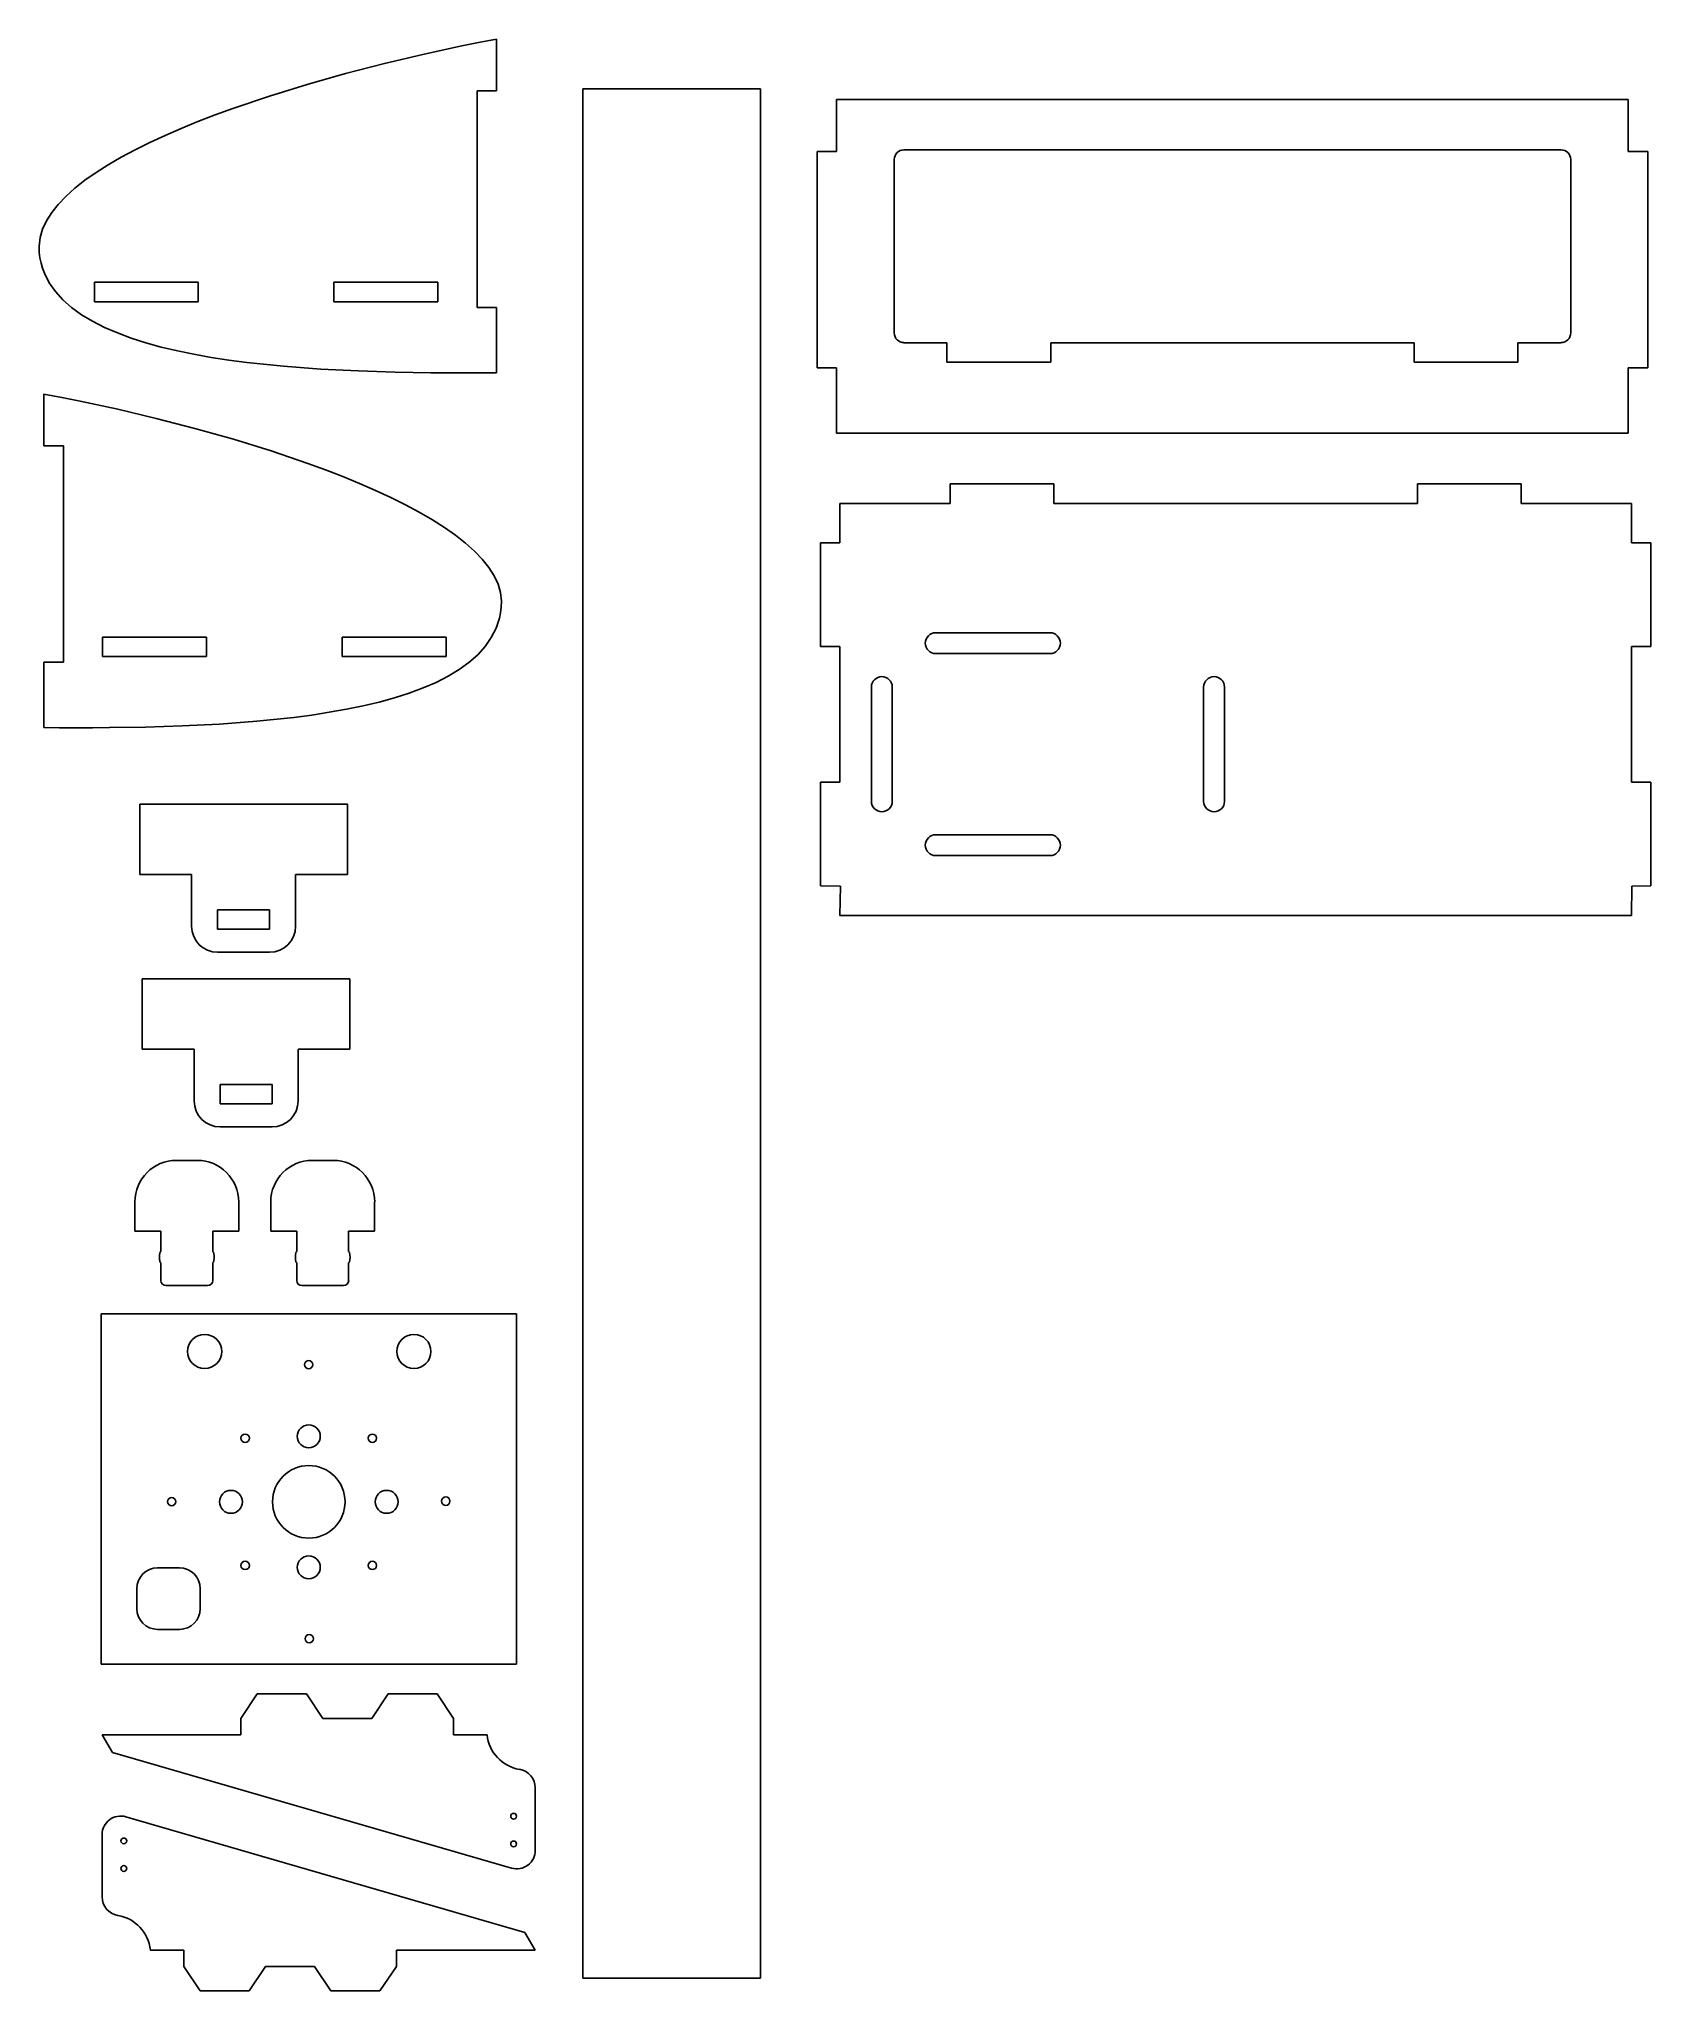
# Model space of a CAD drawing. Extents: x 8 to 205, y 48 to 287.
import ezdxf

# ---------------------------------------------------------------- set-up
doc = ezdxf.new("R2010")
doc.units = 0
doc.layers.add('Layer_1', color=7, linetype='CONTINUOUS')

msp = doc.modelspace()

# ---------------------------------------------------------------- linework, layer by layer
at = {"layer": 'Layer_1', "color": 7}
for p, q in [((63.643338, 286.779655), (61.452588, 286.356322)), ((63.643338, 280.429655), (63.643338, 286.779655)), ((54.605171, 284.906405), (49.916755, 283.795155)), ((59.208921, 285.911822), (54.605171, 284.906405)), ((61.452588, 286.356322), (59.208921, 285.911822)), ((45.186005, 282.567489), (40.476421, 281.233989)), ((49.916755, 283.795155), (45.186005, 282.567489)), ((35.851505, 279.805239), (31.374755, 278.281239)), ((40.476421, 281.233989), (35.851505, 279.805239)), ((61.262088, 253.950158), (61.262088, 280.429655)), ((61.262088, 280.429655), (63.643338, 280.429655)), ((74.216486, 280.688091), (74.216486, 49.537508)), ((95.933486, 280.688091), (74.216486, 280.688091)), ((95.933486, 49.537508), (95.933486, 280.688091)), ((29.205171, 277.487489), (27.099088, 276.672572)), ((31.374755, 278.281239), (29.205171, 277.487489)), ((202.071303, 279.366285), (105.244386, 279.366285)), ((105.244386, 279.366285), (105.244386, 273.016285)), ((202.071303, 273.016285), (202.071303, 279.366285)), ((23.098588, 274.979239), (21.214755, 274.111408)), ((25.067088, 275.836489), (23.098588, 274.979239)), ((27.099088, 276.672572), (25.067088, 275.836489)), ((17.722255, 272.312241), (16.134755, 271.391491)), ((19.426171, 273.222408), (17.722255, 272.312241)), ((21.214755, 274.111408), (19.426171, 273.222408)), ((105.244386, 273.016285), (102.863136, 273.016285)), ((102.863136, 273.016285), (102.863136, 246.547368)), ((193.848053, 273.217368), (113.47822, 273.217368)), ((204.463136, 273.016285), (202.071303, 273.016285)), ((204.463136, 246.547368), (204.463136, 273.016285)), ((14.663671, 270.449575), (13.298421, 269.497075)), ((16.134755, 271.391491), (14.663671, 270.449575)), ((112.282303, 272.032035), (112.282303, 250.823034)), ((195.04397, 250.823034), (195.04397, 272.032035)), ((10.980671, 267.549741), (10.028171, 266.554908)), ((12.070755, 268.523408), (10.980671, 267.549741)), ((13.298421, 269.497075), (12.070755, 268.523408)), ((9.223838, 265.549491), (8.578255, 264.544075)), ((10.028171, 266.554908), (9.223838, 265.549491)), ((8.102005, 263.517491), (7.805671, 262.490908)), ((8.578255, 264.544075), (8.102005, 263.517491)), ((7.805671, 262.490908), (7.678671, 261.443158)), ((7.678671, 261.443158), (7.710421, 260.681158)), ((7.710421, 260.681158), (7.795088, 260.014408)), ((7.795088, 260.014408), (7.932671, 259.368825)), ((7.932671, 259.368825), (8.112588, 258.733825)), ((8.112588, 258.733825), (8.334838, 258.130575)), ((8.334838, 258.130575), (8.927505, 256.966408)), ((8.927505, 256.966408), (9.678921, 255.886908)), ((9.678921, 255.886908), (10.589088, 254.870908)), ((14.462588, 257.040491), (14.462588, 254.648658)), ((27.162588, 257.040491), (14.462588, 257.040491)), ((27.162588, 254.648658), (27.162588, 257.040491)), ((56.457255, 257.040491), (43.757255, 257.040491)), ((43.757255, 257.040491), (43.757255, 254.648658)), ((56.457255, 254.648658), (56.457255, 257.040491)), ((10.589088, 254.870908), (11.658005, 253.928991)), ((11.658005, 253.928991), (12.864505, 253.050575)), ((14.462588, 254.648658), (27.162588, 254.648658)), ((43.757255, 254.648658), (56.457255, 254.648658)), ((63.643338, 253.950158), (61.262088, 253.950158)), ((63.643338, 245.959741), (63.643338, 253.950158)), ((12.864505, 253.050575), (14.208588, 252.246241)), ((14.208588, 252.246241), (15.679671, 251.505408)), ((15.679671, 251.505408), (17.267171, 250.817491)), ((17.267171, 250.817491), (18.960505, 250.193075)), ((18.960505, 250.193075), (20.759671, 249.621575)), ((20.759671, 249.621575), (22.632921, 249.102991)), ((22.632921, 249.102991), (24.601421, 248.626741)), ((24.601421, 248.626741), (26.633421, 248.213991)), ((113.47822, 249.627118), (118.738136, 249.627118)), ((118.738136, 249.627118), (118.738136, 247.245868)), ((131.438136, 247.245868), (131.438136, 249.627118)), ((131.438136, 249.627118), (175.888136, 249.627118)), ((175.888136, 249.627118), (175.888136, 247.245868)), ((188.588136, 247.245868), (188.588136, 249.627118)), ((188.588136, 249.627118), (193.848053, 249.627118)), ((26.633421, 248.213991), (28.739505, 247.832991)), ((28.739505, 247.832991), (30.887921, 247.504908)), ((30.887921, 247.504908), (33.089255, 247.208575)), ((33.089255, 247.208575), (37.587171, 246.742908)), ((37.587171, 246.742908), (42.148588, 246.404241)), ((42.148588, 246.404241), (46.731171, 246.171408)), ((46.731171, 246.171408), (51.239671, 246.033825)), ((51.239671, 246.033825), (55.600005, 245.959741)), ((102.863136, 246.547368), (105.244386, 246.547368)), ((105.244386, 246.547368), (105.244386, 238.556951)), ((118.738136, 247.245868), (131.438136, 247.245868)), ((175.888136, 247.245868), (188.588136, 247.245868)), ((202.071303, 238.556951), (202.071303, 246.547368)), ((202.071303, 246.547368), (204.463136, 246.547368)), ((55.600005, 245.959741), (57.716671, 245.949158)), ((57.716671, 245.949158), (59.759255, 245.949158)), ((59.759255, 245.949158), (61.738338, 245.949158)), ((61.738338, 245.949158), (63.643338, 245.959741)), ((8.271338, 236.997676), (8.271338, 243.347676)), ((8.271338, 243.347676), (10.472671, 242.934926)), ((10.472671, 242.934926), (12.716338, 242.479843)), ((12.716338, 242.479843), (17.309505, 241.485009)), ((17.309505, 241.485009), (22.008505, 240.373759)), ((22.008505, 240.373759), (26.739255, 239.146093)), ((26.739255, 239.146093), (31.448838, 237.812593)), ((10.663171, 236.997676), (8.271338, 236.997676)), ((10.663171, 210.528759), (10.663171, 236.997676)), ((31.448838, 237.812593), (36.073755, 236.383843)), ((105.244386, 238.556951), (202.071303, 238.556951)), ((36.073755, 236.383843), (40.550505, 234.859843)), ((40.550505, 234.859843), (42.720088, 234.066093)), ((42.720088, 234.066093), (44.826171, 233.251176)), ((44.826171, 233.251176), (46.858171, 232.415093)), ((46.858171, 232.415093), (48.826671, 231.557843)), ((131.82972, 232.344534), (119.12972, 232.344534)), ((119.12972, 232.344534), (119.12972, 229.963284)), ((131.82972, 229.963284), (131.82972, 232.344534)), ((188.97972, 232.344534), (176.27972, 232.344534)), ((176.27972, 232.344534), (176.27972, 229.963284)), ((188.97972, 229.963284), (188.97972, 232.344534)), ((48.826671, 231.557843), (50.710505, 230.679426)), ((50.710505, 230.679426), (52.499088, 229.790426)), ((52.499088, 229.790426), (54.192421, 228.880259)), ((119.12972, 229.963284), (105.646553, 229.963284)), ((105.646553, 229.963284), (105.646553, 225.158451)), ((176.27972, 229.963284), (131.82972, 229.963284)), ((202.47347, 229.963284), (188.97972, 229.963284)), ((202.47347, 225.158451), (202.47347, 229.963284)), ((54.192421, 228.880259), (55.790505, 227.959509)), ((55.790505, 227.959509), (57.261588, 227.017593)), ((57.261588, 227.017593), (58.626838, 226.065093)), ((58.626838, 226.065093), (59.854505, 225.102009)), ((59.854505, 225.102009), (60.944588, 224.117759)), ((105.646553, 225.158451), (103.25472, 225.158451)), ((103.25472, 225.158451), (103.25472, 212.458451)), ((204.85472, 225.158451), (202.47347, 225.158451)), ((204.85472, 212.458451), (204.85472, 225.158451)), ((60.944588, 224.117759), (61.897088, 223.133509)), ((61.897088, 223.133509), (62.701421, 222.128093)), ((62.701421, 222.128093), (63.336421, 221.112093)), ((63.336421, 221.112093), (63.823255, 220.096093)), ((63.823255, 220.096093), (64.119588, 219.058926)), ((64.119588, 219.058926), (64.246588, 218.021759)), ((64.246588, 218.021759), (64.204255, 217.259759)), ((63.812671, 215.312426), (63.579838, 214.698593)), ((63.992588, 215.936843), (63.812671, 215.312426)), ((64.119588, 216.593009), (63.992588, 215.936843)), ((64.204255, 217.259759), (64.119588, 216.593009)), ((15.457421, 211.227259), (15.457421, 213.608509)), ((15.457421, 213.608509), (28.157421, 213.608509)), ((28.157421, 213.608509), (28.157421, 211.227259)), ((44.762671, 211.227259), (44.762671, 213.608509)), ((44.762671, 213.608509), (57.462671, 213.608509)), ((57.462671, 213.608509), (57.462671, 211.227259)), ((62.997755, 213.545009), (62.246338, 212.454926)), ((63.579838, 214.698593), (62.997755, 213.545009)), ((131.332303, 214.130618), (117.362303, 214.130618)), ((8.271338, 202.538343), (8.271338, 210.528759)), ((8.271338, 210.528759), (10.663171, 210.528759)), ((28.157421, 211.227259), (15.457421, 211.227259)), ((57.462671, 211.227259), (44.762671, 211.227259)), ((60.267255, 210.497009), (59.050171, 209.629176)), ((61.336171, 211.438926), (60.267255, 210.497009)), ((62.246338, 212.454926), (61.336171, 211.438926)), ((103.25472, 212.458451), (105.646553, 212.458451)), ((105.646553, 212.458451), (105.646553, 195.863784)), ((117.362303, 211.590618), (131.332303, 211.590618)), ((202.47347, 195.863784), (202.47347, 212.458451)), ((202.47347, 212.458451), (204.85472, 212.458451)), ((56.245588, 208.073426), (54.658088, 207.385509)), ((57.706088, 208.814259), (56.245588, 208.073426)), ((59.050171, 209.629176), (57.706088, 208.814259)), ((49.281755, 205.671009), (47.323838, 205.205343)), ((51.165588, 206.189593), (49.281755, 205.671009)), ((52.964755, 206.761093), (51.165588, 206.189593)), ((54.658088, 207.385509), (52.964755, 206.761093)), ((109.498886, 207.494868), (109.498886, 193.514284)), ((112.038886, 193.514284), (112.038886, 207.494868)), ((150.138886, 207.494868), (150.138886, 193.514284)), ((152.678886, 193.514284), (152.678886, 207.494868)), ((34.338088, 203.310926), (29.766088, 202.972259)), ((38.836005, 203.787176), (34.338088, 203.310926)), ((41.037338, 204.072926), (38.836005, 203.787176)), ((43.185755, 204.411593), (41.037338, 204.072926)), ((45.291838, 204.782009), (43.185755, 204.411593)), ((47.323838, 205.205343), (45.291838, 204.782009)), ((10.176338, 202.527759), (8.271338, 202.538343)), ((12.155421, 202.517176), (10.176338, 202.527759)), ((14.208588, 202.527759), (12.155421, 202.517176)), ((16.314671, 202.538343), (14.208588, 202.527759)), ((20.685588, 202.601843), (16.314671, 202.538343)), ((25.194088, 202.739426), (20.685588, 202.601843)), ((29.766088, 202.972259), (25.194088, 202.739426)), ((105.646553, 195.863784), (103.25472, 195.863784)), ((103.25472, 195.863784), (103.25472, 183.163784)), ((204.85472, 195.863784), (202.47347, 195.863784)), ((204.85472, 183.163784), (204.85472, 195.863784)), ((19.996949, 184.551652), (19.996949, 193.187652)), ((19.996949, 193.187652), (45.396949, 193.187652)), ((45.396949, 193.187652), (45.396949, 184.551652)), ((131.332303, 189.418534), (117.362303, 189.418534)), ((117.362303, 186.878534), (131.332303, 186.878534)), ((26.346949, 184.551652), (19.996949, 184.551652)), ((26.346949, 178.222818), (26.346949, 184.551652)), ((45.396949, 184.551652), (39.046949, 184.551652)), ((39.046949, 184.551652), (39.046949, 178.222818)), ((103.25472, 183.163784), (105.69947, 183.153201)), ((105.69947, 183.153201), (105.646553, 179.544284)), ((202.47347, 179.544284), (202.526386, 183.153201)), ((202.526386, 183.153201), (204.85472, 183.163784)), ((35.871949, 180.233652), (29.521949, 180.233652)), ((29.521949, 180.233652), (29.521949, 177.873568)), ((35.871949, 177.873568), (35.871949, 180.233652)), ((105.646553, 179.544284), (202.47347, 179.544284)), ((29.521949, 177.873568), (35.871949, 177.873568)), ((35.871949, 175.047818), (29.521949, 175.047818)), ((20.305378, 163.183396), (20.305378, 171.819396)), ((20.305378, 171.819396), (45.705378, 171.819396)), ((45.705378, 171.819396), (45.705378, 163.183396)), ((26.655378, 163.183396), (20.305378, 163.183396)), ((26.655378, 156.854563), (26.655378, 163.183396)), ((45.705378, 163.183396), (39.355378, 163.183396)), ((39.355378, 163.183396), (39.355378, 156.854563)), ((36.180378, 158.865396), (29.830378, 158.865396)), ((29.830378, 158.865396), (29.830378, 156.505313)), ((36.180378, 156.505313), (36.180378, 158.865396)), ((29.830378, 156.505313), (36.180378, 156.505313)), ((36.180378, 153.679563), (29.830378, 153.679563)), ((24.478234, 149.585326), (27.018234, 149.585326)), ((41.103141, 149.585326), (43.643141, 149.585326)), ((19.398234, 140.949326), (19.398234, 144.505326)), ((32.098234, 144.505326), (32.098234, 140.949326)), ((36.023141, 140.949326), (36.023141, 144.505326)), ((48.723141, 144.505326), (48.723141, 140.949326)), ((22.573234, 140.949326), (19.398234, 140.949326)), ((22.573234, 138.451659), (22.573234, 140.949326)), ((32.098234, 140.949326), (28.923234, 140.949326)), ((28.923234, 140.949326), (28.923234, 138.451659)), ((39.198141, 140.949326), (36.023141, 140.949326)), ((39.198141, 138.451659), (39.198141, 140.949326)), ((48.723141, 140.949326), (45.548141, 140.949326)), ((45.548141, 140.949326), (45.548141, 138.451659)), ((22.403901, 137.827242), (22.414484, 137.880159)), ((22.403901, 137.700242), (22.403901, 137.827242)), ((22.414484, 137.636742), (22.403901, 137.700242)), ((22.414484, 137.996576), (22.425067, 138.049492)), ((22.414484, 137.943659), (22.414484, 137.996576)), ((22.414484, 137.880159), (22.414484, 137.943659)), ((22.414484, 137.583826), (22.414484, 137.636742)), ((22.414484, 137.520326), (22.414484, 137.583826)), ((22.425067, 137.467409), (22.414484, 137.520326)), ((22.425067, 138.102409), (22.435651, 138.155326)), ((22.425067, 138.049492), (22.425067, 138.102409)), ((22.425067, 137.414492), (22.425067, 137.467409)), ((22.435651, 137.361576), (22.425067, 137.414492)), ((22.435651, 138.155326), (22.446234, 138.197659)), ((22.446234, 137.319242), (22.435651, 137.361576)), ((22.446234, 138.197659), (22.456817, 138.239992)), ((22.456817, 137.276909), (22.446234, 137.319242)), ((22.456817, 138.239992), (22.467401, 138.282326)), ((22.467401, 137.234576), (22.456817, 137.276909)), ((22.467401, 138.282326), (22.477984, 138.324659)), ((22.477984, 137.192242), (22.467401, 137.234576)), ((22.477984, 138.324659), (22.488567, 138.356409)), ((22.488567, 137.160492), (22.477984, 137.192242)), ((22.488567, 138.356409), (22.499151, 138.377576)), ((22.499151, 137.139326), (22.488567, 137.160492)), ((22.499151, 138.377576), (22.509734, 138.398742)), ((22.509734, 137.107576), (22.499151, 137.139326)), ((22.509734, 138.398742), (22.530901, 138.419909)), ((22.520317, 137.086409), (22.509734, 137.107576)), ((22.541484, 137.075826), (22.520317, 137.086409)), ((22.530901, 138.419909), (22.541484, 138.430492)), ((22.541484, 138.430492), (22.552067, 138.441076)), ((22.552067, 137.065242), (22.541484, 137.075826)), ((22.552067, 138.441076), (22.573234, 138.451659)), ((22.562651, 137.054659), (22.552067, 137.065242)), ((22.573234, 137.054659), (22.562651, 137.054659)), ((22.573234, 134.906242), (22.573234, 137.054659)), ((28.923234, 138.451659), (28.933817, 138.451659)), ((28.944401, 137.065242), (28.923234, 137.054659)), ((28.923234, 137.054659), (28.923234, 134.906242)), ((28.933817, 138.451659), (28.944401, 138.441076)), ((28.944401, 138.441076), (28.954984, 138.430492)), ((28.954984, 137.075826), (28.944401, 137.065242)), ((28.954984, 138.430492), (28.976151, 138.419909)), ((28.965567, 137.086409), (28.954984, 137.075826)), ((28.976151, 137.107576), (28.965567, 137.086409)), ((28.976151, 138.419909), (28.986734, 138.398742)), ((28.997317, 137.128742), (28.976151, 137.107576)), ((28.986734, 138.398742), (28.997317, 138.366992)), ((28.997317, 138.366992), (29.007901, 138.345826)), ((29.007901, 137.149909), (28.997317, 137.128742)), ((29.007901, 138.345826), (29.018484, 138.314076)), ((29.018484, 137.181659), (29.007901, 137.149909)), ((29.018484, 138.314076), (29.029067, 138.271742)), ((29.029067, 137.223992), (29.018484, 137.181659)), ((29.029067, 138.271742), (29.039651, 138.229409)), ((29.039651, 137.266326), (29.029067, 137.223992)), ((29.039651, 138.229409), (29.050234, 138.187076)), ((29.050234, 137.308659), (29.039651, 137.266326)), ((29.050234, 138.187076), (29.060817, 138.144742)), ((29.060817, 137.350992), (29.050234, 137.308659)), ((29.060817, 138.144742), (29.071401, 138.091826)), ((29.071401, 137.456826), (29.060817, 137.403909)), ((29.060817, 137.403909), (29.060817, 137.350992)), ((29.071401, 138.091826), (29.071401, 138.038909)), ((29.071401, 138.038909), (29.081984, 137.985992)), ((29.081984, 137.509742), (29.071401, 137.456826)), ((29.081984, 137.985992), (29.081984, 137.922492)), ((29.081984, 137.922492), (29.081984, 137.869576)), ((29.081984, 137.869576), (29.092567, 137.806076)), ((29.092567, 137.806076), (29.081984, 137.679076)), ((29.081984, 137.679076), (29.081984, 137.626159)), ((29.081984, 137.626159), (29.081984, 137.562659)), ((29.081984, 137.562659), (29.081984, 137.509742)), ((39.039391, 137.943659), (39.049974, 137.996576)), ((39.039391, 137.880159), (39.039391, 137.943659)), ((39.039391, 137.827242), (39.039391, 137.880159)), ((39.039391, 137.700242), (39.039391, 137.827242)), ((39.039391, 137.636742), (39.039391, 137.700242)), ((39.039391, 137.583826), (39.039391, 137.636742)), ((39.039391, 137.520326), (39.039391, 137.583826)), ((39.049974, 137.467409), (39.039391, 137.520326)), ((39.049974, 138.049492), (39.060557, 138.102409)), ((39.049974, 137.996576), (39.049974, 138.049492)), ((39.060557, 137.414492), (39.049974, 137.467409)), ((39.060557, 138.155326), (39.071141, 138.197659)), ((39.060557, 138.102409), (39.060557, 138.155326)), ((39.060557, 137.361576), (39.060557, 137.414492)), ((39.071141, 137.319242), (39.060557, 137.361576)), ((39.071141, 138.197659), (39.081724, 138.239992)), ((39.081724, 137.276909), (39.071141, 137.319242)), ((39.081724, 138.239992), (39.092307, 138.282326)), ((39.092307, 137.234576), (39.081724, 137.276909)), ((39.092307, 138.282326), (39.102891, 138.324659)), ((39.102891, 137.192242), (39.092307, 137.234576)), ((39.102891, 138.324659), (39.113474, 138.356409)), ((39.113474, 137.160492), (39.102891, 137.192242)), ((39.113474, 138.356409), (39.124057, 138.377576)), ((39.124057, 137.139326), (39.113474, 137.160492)), ((39.124057, 138.377576), (39.145224, 138.398742)), ((39.134641, 137.107576), (39.124057, 137.139326)), ((39.155807, 137.086409), (39.134641, 137.107576)), ((39.145224, 138.398742), (39.155807, 138.419909)), ((39.155807, 138.419909), (39.166391, 138.430492)), ((39.166391, 137.075826), (39.155807, 137.086409)), ((39.166391, 138.430492), (39.187557, 138.441076)), ((39.176974, 137.065242), (39.166391, 137.075826)), ((39.198141, 137.054659), (39.176974, 137.065242)), ((39.187557, 138.441076), (39.198141, 138.451659)), ((39.198141, 134.906242), (39.198141, 137.054659)), ((45.548141, 138.451659), (45.558724, 138.451659)), ((45.569307, 137.065242), (45.548141, 137.054659)), ((45.548141, 137.054659), (45.548141, 134.906242)), ((45.558724, 138.451659), (45.569307, 138.441076)), ((45.569307, 138.441076), (45.590474, 138.430492)), ((45.579891, 137.075826), (45.569307, 137.065242)), ((45.590474, 137.086409), (45.579891, 137.075826)), ((45.590474, 138.430492), (45.601057, 138.419909)), ((45.611641, 137.107576), (45.590474, 137.086409)), ((45.601057, 138.419909), (45.611641, 138.398742)), ((45.611641, 138.398742), (45.622224, 138.366992)), ((45.622224, 137.128742), (45.611641, 137.107576)), ((45.622224, 138.366992), (45.632807, 138.345826)), ((45.632807, 137.149909), (45.622224, 137.128742)), ((45.632807, 138.345826), (45.653974, 138.314076)), ((45.643391, 137.181659), (45.632807, 137.149909)), ((45.653974, 137.223992), (45.643391, 137.181659)), ((45.653974, 138.314076), (45.664557, 138.271742)), ((45.664557, 137.266326), (45.653974, 137.223992)), ((45.664557, 138.271742), (45.664557, 138.229409)), ((45.664557, 138.229409), (45.675141, 138.187076)), ((45.675141, 137.308659), (45.664557, 137.266326)), ((45.675141, 138.187076), (45.685724, 138.144742)), ((45.685724, 137.350992), (45.675141, 137.308659)), ((45.685724, 138.144742), (45.696307, 138.091826)), ((45.696307, 137.403909), (45.685724, 137.350992)), ((45.696307, 138.091826), (45.696307, 138.038909)), ((45.696307, 138.038909), (45.706891, 137.985992)), ((45.706891, 137.509742), (45.696307, 137.456826)), ((45.696307, 137.456826), (45.696307, 137.403909)), ((45.706891, 137.985992), (45.706891, 137.922492)), ((45.706891, 137.922492), (45.717474, 137.869576)), ((45.717474, 137.626159), (45.706891, 137.562659)), ((45.706891, 137.562659), (45.706891, 137.509742)), ((45.717474, 137.869576), (45.717474, 137.806076)), ((45.717474, 137.806076), (45.717474, 137.679076)), ((45.717474, 137.679076), (45.717474, 137.626159)), ((28.288234, 134.271242), (23.208234, 134.271242)), ((44.913141, 134.271242), (39.833141, 134.271242)), ((66.068109, 130.833866), (15.268109, 130.833866)), ((15.268109, 130.833866), (15.268109, 87.971366)), ((66.068109, 87.971366), (66.068109, 130.833866)), ((24.846026, 99.729449), (22.179026, 99.729449)), ((19.639026, 97.189449), (19.639026, 94.755283)), ((27.386026, 94.755283), (27.386026, 97.189449)), ((22.179026, 92.215283), (24.846026, 92.215283)), ((15.268109, 87.971366), (66.068109, 87.971366)), ((32.378441, 81.31829), (34.378691, 84.313374)), ((34.378691, 84.313374), (40.379441, 84.313374)), ((42.379691, 81.31829), (40.379441, 84.313374)), ((50.380691, 84.313374), (48.380441, 81.31829)), ((56.381441, 84.313374), (50.380691, 84.313374)), ((58.381691, 81.31829), (56.381441, 84.313374)), ((32.378441, 79.31804), (32.378441, 81.31829)), ((48.380441, 81.31829), (42.379691, 81.31829)), ((58.381691, 81.31829), (58.381691, 79.31804)), ((15.381607, 79.31804), (32.378441, 79.31804)), ((16.651607, 77.148457), (15.381607, 79.31804)), ((58.381691, 79.31804), (62.477441, 79.31804)), ((65.472524, 63.009124), (16.651607, 77.148457)), ((68.382941, 72.80929), (68.382941, 65.18929)), ((18.292024, 69.295624), (67.112941, 55.145707)), ((15.381607, 59.495457), (15.381607, 67.104874)), ((67.112941, 55.145707), (68.382941, 52.976124)), ((25.382857, 52.976124), (21.287107, 52.976124)), ((25.382857, 50.986457), (25.382857, 52.976124)), ((68.382941, 52.976124), (51.386108, 52.976124)), ((51.386108, 52.976124), (51.386108, 50.975874)), ((25.382857, 50.986457), (27.383107, 47.98079)), ((33.383858, 47.98079), (35.384108, 50.975874)), ((35.384108, 50.975874), (41.384858, 50.975874)), ((41.384858, 50.975874), (43.385108, 47.98079)), ((51.386108, 50.975874), (49.385858, 47.98079)), ((27.383107, 47.98079), (33.383858, 47.98079)), ((49.385858, 47.98079), (43.385108, 47.98079)), ((74.216486, 49.537508), (95.933486, 49.537508))]:
    msp.add_line(p, q, dxfattribs=at)
at = {"layer": 'Layer_1', "color": 2}
for p, q in [((39.057532, 184.551652), (39.046949, 184.541068)), ((39.365961, 163.183396), (39.355378, 163.172813))]:
    msp.add_line(p, q, dxfattribs=at)
at = {"layer": 'Layer_1', "color": 7}
for points in [[(113.483497, 273.227951), (112.825948, 273.227951), (112.292886, 272.694901), (112.292886, 272.037326)], [(195.04397, 272.037326), (195.04397, 272.694901), (194.510908, 273.227951), (193.853331, 273.227951)], [(112.292886, 250.828326), (112.292886, 250.170751), (112.825948, 249.637701), (113.483497, 249.637701)], [(193.853331, 249.637701), (194.510908, 249.637701), (195.04397, 250.170751), (195.04397, 250.828326)], [(117.367581, 214.141201), (116.663267, 214.141201), (116.092303, 213.57024), (116.092303, 212.865909)], [(116.092303, 212.865909), (116.092303, 212.161579), (116.663267, 211.590618), (117.367581, 211.590618)], [(132.612886, 212.865909), (132.612886, 213.57024), (132.041923, 214.141201), (131.337581, 214.141201)], [(131.337581, 211.590618), (132.041923, 211.590618), (132.612886, 212.161579), (132.612886, 212.865909)], [(110.774164, 208.775451), (110.06985, 208.775451), (109.498886, 208.20449), (109.498886, 207.500159)], [(112.04947, 207.500159), (112.04947, 208.20449), (111.478506, 208.775451), (110.774164, 208.775451)], [(151.414164, 208.775451), (150.70985, 208.775451), (150.138886, 208.20449), (150.138886, 207.500159)], [(152.68947, 207.500159), (152.68947, 208.20449), (152.118506, 208.775451), (151.414164, 208.775451)], [(109.498886, 193.519576), (109.498886, 192.815245), (110.06985, 192.244284), (110.774164, 192.244284)], [(110.774164, 192.244284), (111.478506, 192.244284), (112.04947, 192.815245), (112.04947, 193.519576)], [(150.138886, 193.519576), (150.138886, 192.815245), (150.70985, 192.244284), (151.414164, 192.244284)], [(151.414164, 192.244284), (152.118506, 192.244284), (152.68947, 192.815245), (152.68947, 193.519576)], [(117.367581, 189.429118), (116.663267, 189.429118), (116.092303, 188.858157), (116.092303, 188.153826)], [(132.612886, 188.153826), (132.612886, 188.858157), (132.041923, 189.429118), (131.337581, 189.429118)], [(116.092303, 188.153826), (116.092303, 187.449495), (116.663267, 186.878534), (117.367581, 186.878534)], [(131.337581, 186.878534), (132.041923, 186.878534), (132.612886, 187.449495), (132.612886, 188.153826)], [(26.346949, 178.22811), (26.346949, 176.471689), (27.770819, 175.047818), (29.52724, 175.047818)], [(35.87724, 175.047818), (37.633662, 175.047818), (39.057532, 176.471689), (39.057532, 178.22811)], [(26.655378, 156.859855), (26.655378, 155.103433), (28.079237, 153.679563), (29.83567, 153.679563)], [(36.18567, 153.679563), (37.942091, 153.679563), (39.365961, 155.103433), (39.365961, 156.859855)], [(24.483526, 149.595909), (21.674994, 149.595909), (19.398234, 147.319149), (19.398234, 144.510617)], [(32.108817, 144.510617), (32.108817, 147.319149), (29.832057, 149.595909), (27.023526, 149.595909)], [(41.108432, 149.595909), (38.299901, 149.595909), (36.023141, 147.319149), (36.023141, 144.510617)], [(48.733724, 144.510617), (48.733724, 147.319149), (46.456964, 149.595909), (43.648432, 149.595909)], [(22.573234, 134.911534), (22.573234, 134.557901), (22.859904, 134.271242), (23.213526, 134.271242)], [(28.293526, 134.271242), (28.647147, 134.271242), (28.933817, 134.557901), (28.933817, 134.911534)], [(39.198141, 134.911534), (39.198141, 134.557901), (39.4848, 134.271242), (39.838432, 134.271242)], [(44.918432, 134.271242), (45.272063, 134.271242), (45.558724, 134.557901), (45.558724, 134.911534)], [(27.931068, 128.304449), (26.77668, 128.304449), (25.840859, 127.368651), (25.840859, 126.214241)], [(30.021276, 126.214241), (30.021276, 127.368651), (29.085455, 128.304449), (27.931068, 128.304449)], [(53.532151, 128.304449), (52.377763, 128.304449), (51.441943, 127.368651), (51.441943, 126.214241)], [(55.622359, 126.214241), (55.622359, 127.368651), (54.686539, 128.304449), (53.532151, 128.304449)], [(25.840859, 126.214241), (25.840859, 125.059831), (26.77668, 124.124033), (27.931068, 124.124033)], [(27.931068, 124.124033), (29.085455, 124.124033), (30.021276, 125.059831), (30.021276, 126.214241)], [(40.662818, 125.118866), (40.379342, 125.118866), (40.149526, 124.88905), (40.149526, 124.605574)], [(40.149526, 124.605574), (40.149526, 124.322099), (40.379342, 124.092283), (40.662818, 124.092283)], [(41.176109, 124.605574), (41.176109, 124.88905), (40.946293, 125.118866), (40.662818, 125.118866)], [(40.662818, 124.092283), (40.946293, 124.092283), (41.176109, 124.322099), (41.176109, 124.605574)], [(51.441943, 126.214241), (51.441943, 125.059831), (52.377763, 124.124033), (53.532151, 124.124033)], [(53.532151, 124.124033), (54.686539, 124.124033), (55.622359, 125.059831), (55.622359, 126.214241)], [(40.673401, 117.234283), (39.898932, 117.234283), (39.271109, 116.606437), (39.271109, 115.831991)], [(42.075693, 115.831991), (42.075693, 116.606437), (41.447867, 117.234283), (40.673401, 117.234283)], [(32.894651, 116.112449), (32.611176, 116.112449), (32.381359, 115.882633), (32.381359, 115.599158)], [(32.381359, 115.599158), (32.381359, 115.315682), (32.611176, 115.085866), (32.894651, 115.085866)], [(33.407943, 115.599158), (33.407943, 115.882633), (33.178126, 116.112449), (32.894651, 116.112449)], [(32.894651, 115.085866), (33.178126, 115.085866), (33.407943, 115.315682), (33.407943, 115.599158)], [(39.271109, 115.831991), (39.271109, 115.057545), (39.898932, 114.429699), (40.673401, 114.429699)], [(40.673401, 114.429699), (41.447867, 114.429699), (42.075693, 115.057545), (42.075693, 115.831991)], [(48.452151, 116.112449), (48.168676, 116.112449), (47.938859, 115.882633), (47.938859, 115.599158)], [(47.938859, 115.599158), (47.938859, 115.315682), (48.168676, 115.085866), (48.452151, 115.085866)], [(48.965443, 115.599158), (48.965443, 115.882633), (48.735626, 116.112449), (48.452151, 116.112449)], [(48.452151, 115.085866), (48.735626, 115.085866), (48.965443, 115.315682), (48.965443, 115.599158)], [(40.673401, 112.260116), (38.221412, 112.260116), (36.233693, 110.272397), (36.233693, 107.820408)], [(45.113109, 107.820408), (45.113109, 110.272397), (43.12539, 112.260116), (40.673401, 112.260116)], [(23.898818, 108.354866), (23.615331, 108.354866), (23.385526, 108.12505), (23.385526, 107.841574)], [(23.385526, 107.841574), (23.385526, 107.558099), (23.615331, 107.328283), (23.898818, 107.328283)], [(24.412109, 107.841574), (24.412109, 108.12505), (24.182301, 108.354866), (23.898818, 108.354866)], [(23.898818, 107.328283), (24.182301, 107.328283), (24.412109, 107.558099), (24.412109, 107.841574)], [(31.148401, 109.222699), (30.373932, 109.222699), (29.746109, 108.594854), (29.746109, 107.820408)], [(29.746109, 107.820408), (29.746109, 107.045962), (30.373932, 106.418116), (31.148401, 106.418116)], [(32.550693, 107.820408), (32.550693, 108.594854), (31.922867, 109.222699), (31.148401, 109.222699)], [(31.148401, 106.418116), (31.922867, 106.418116), (32.550693, 107.045962), (32.550693, 107.820408)], [(36.233693, 107.820408), (36.233693, 105.368419), (38.221412, 103.380699), (40.673401, 103.380699)], [(40.673401, 103.380699), (43.12539, 103.380699), (45.113109, 105.368419), (45.113109, 107.820408)], [(50.198401, 109.222699), (49.423932, 109.222699), (48.796109, 108.594854), (48.796109, 107.820408)], [(48.796109, 107.820408), (48.796109, 107.045962), (49.423932, 106.418116), (50.198401, 106.418116)], [(51.600693, 107.820408), (51.600693, 108.594854), (50.972867, 109.222699), (50.198401, 109.222699)], [(50.198401, 106.418116), (50.972867, 106.418116), (51.600693, 107.045962), (51.600693, 107.820408)], [(57.426818, 108.418366), (57.143342, 108.418366), (56.913526, 108.18855), (56.913526, 107.905074)], [(56.913526, 107.905074), (56.913526, 107.621599), (57.143342, 107.391783), (57.426818, 107.391783)], [(57.940109, 107.905074), (57.940109, 108.18855), (57.710293, 108.418366), (57.426818, 108.418366)], [(57.426818, 107.391783), (57.710293, 107.391783), (57.940109, 107.621599), (57.940109, 107.905074)], [(32.894651, 100.554949), (32.611176, 100.554949), (32.381359, 100.325133), (32.381359, 100.041658)], [(33.407943, 100.041658), (33.407943, 100.325133), (33.178126, 100.554949), (32.894651, 100.554949)], [(40.673401, 101.211116), (39.898932, 101.211116), (39.271109, 100.58327), (39.271109, 99.808824)], [(42.075693, 99.808824), (42.075693, 100.58327), (41.447867, 101.211116), (40.673401, 101.211116)], [(48.452151, 100.554949), (48.168676, 100.554949), (47.938859, 100.325133), (47.938859, 100.041658)], [(48.965443, 100.041658), (48.965443, 100.325133), (48.735626, 100.554949), (48.452151, 100.554949)], [(22.184318, 99.740033), (20.778597, 99.740033), (19.639026, 98.600462), (19.639026, 97.194741)], [(27.396609, 97.194741), (27.396609, 98.600462), (26.257038, 99.740033), (24.851318, 99.740033)], [(32.381359, 100.041658), (32.381359, 99.758182), (32.611176, 99.528366), (32.894651, 99.528366)], [(32.894651, 99.528366), (33.178126, 99.528366), (33.407943, 99.758182), (33.407943, 100.041658)], [(39.271109, 99.808824), (39.271109, 99.034378), (39.898932, 98.406533), (40.673401, 98.406533)], [(40.673401, 98.406533), (41.447867, 98.406533), (42.075693, 99.034378), (42.075693, 99.808824)], [(47.938859, 100.041658), (47.938859, 99.758182), (48.168676, 99.528366), (48.452151, 99.528366)], [(48.452151, 99.528366), (48.735626, 99.528366), (48.965443, 99.758182), (48.965443, 100.041658)], [(19.639026, 94.760574), (19.639026, 93.354854), (20.778597, 92.215283), (22.184318, 92.215283)], [(24.851318, 92.215283), (26.257038, 92.215283), (27.396609, 93.354854), (27.396609, 94.760574)], [(40.726318, 91.590866), (40.442842, 91.590866), (40.213026, 91.36105), (40.213026, 91.077574)], [(40.213026, 91.077574), (40.213026, 90.794099), (40.442842, 90.564283), (40.726318, 90.564283)], [(41.239609, 91.077574), (41.239609, 91.36105), (41.009793, 91.590866), (40.726318, 91.590866)], [(40.726318, 90.564283), (41.009793, 90.564283), (41.239609, 90.794099), (41.239609, 91.077574)], [(62.481547, 79.318845), (62.702677, 77.174873), (64.328805, 75.442785), (66.454562, 75.08692)], [(68.382941, 72.814582), (68.382941, 73.944374), (67.566563, 74.908781), (66.452276, 75.095313)], [(18.293965, 69.29064), (17.608343, 69.489268), (16.869237, 69.353832), (16.298584, 68.925018)], [(65.731816, 69.708374), (65.536002, 69.708374), (65.377274, 69.549646), (65.377274, 69.353832)], [(65.377274, 69.353832), (65.377274, 69.158018), (65.536002, 68.99929), (65.731816, 68.99929)], [(66.086358, 69.353832), (66.086358, 69.549646), (65.927628, 69.708374), (65.731816, 69.708374)], [(65.731816, 68.99929), (65.927628, 68.99929), (66.086358, 69.158018), (66.086358, 69.353832)], [(16.298584, 68.925018), (15.727922, 68.496212), (15.39219, 67.823979), (15.39219, 67.110165)], [(18.043315, 66.692124), (17.847504, 66.692124), (17.688774, 66.533396), (17.688774, 66.337582)], [(17.688774, 66.337582), (17.688774, 66.141768), (17.847504, 65.98304), (18.043315, 65.98304)], [(18.397857, 66.337582), (18.397857, 66.533396), (18.239127, 66.692124), (18.043315, 66.692124)], [(18.043315, 65.98304), (18.239127, 65.98304), (18.397857, 66.141768), (18.397857, 66.337582)], [(65.731816, 66.321707), (65.536002, 66.321707), (65.377274, 66.16298), (65.377274, 65.967165)], [(65.377274, 65.967165), (65.377274, 65.771351), (65.536002, 65.612624), (65.731816, 65.612624)], [(66.086358, 65.967165), (66.086358, 66.16298), (65.927628, 66.321707), (65.731816, 66.321707)], [(65.731816, 65.612624), (65.927628, 65.612624), (66.086358, 65.771351), (66.086358, 65.967165)], [(67.476542, 63.379732), (68.047207, 63.808535), (68.382941, 64.480769), (68.382941, 65.194582)], [(18.043315, 63.31604), (17.847504, 63.31604), (17.688774, 63.157313), (17.688774, 62.961499)], [(17.688774, 62.961499), (17.688774, 62.765687), (17.847504, 62.606957), (18.043315, 62.606957)], [(18.397857, 62.961499), (18.397857, 63.157313), (18.239127, 63.31604), (18.043315, 63.31604)], [(18.043315, 62.606957), (18.239127, 62.606957), (18.397857, 62.765687), (18.397857, 62.961499)], [(65.48116, 63.014108), (66.166791, 62.81548), (66.9059, 62.950915), (67.476542, 63.379732)], [(15.39219, 59.500749), (15.39219, 58.370957), (16.208563, 57.40655), (17.322853, 57.220018)], [(21.293587, 52.985903), (21.072454, 55.129874), (19.446329, 56.861963), (17.32057, 57.217828)]]:
    msp.add_open_spline(points, degree=3, dxfattribs=at)

doc.saveas('drawing.dxf')
